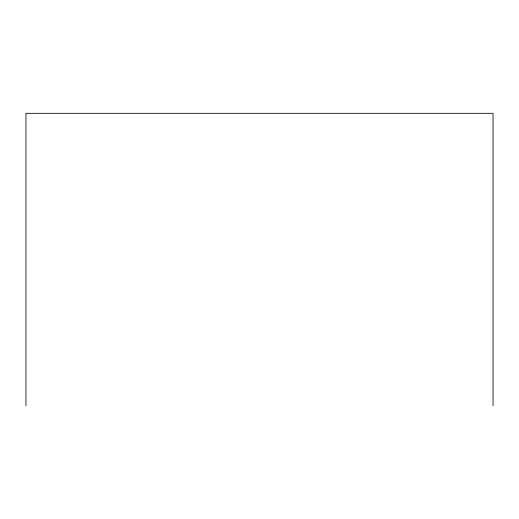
<?xml version="1.0" encoding="UTF-8"?>
<svg xmlns="http://www.w3.org/2000/svg" width="519" height="519" viewBox="0 0 519 519"><rect width="100%" height="100%" fill="white"/><g stroke="black" fill="none" stroke-linecap="round" stroke-linejoin="round"><path stroke-width="0.78" d="M493.05 405.683L493.05 113.317L25.95 113.317L25.95 405.683"/></g></svg>
